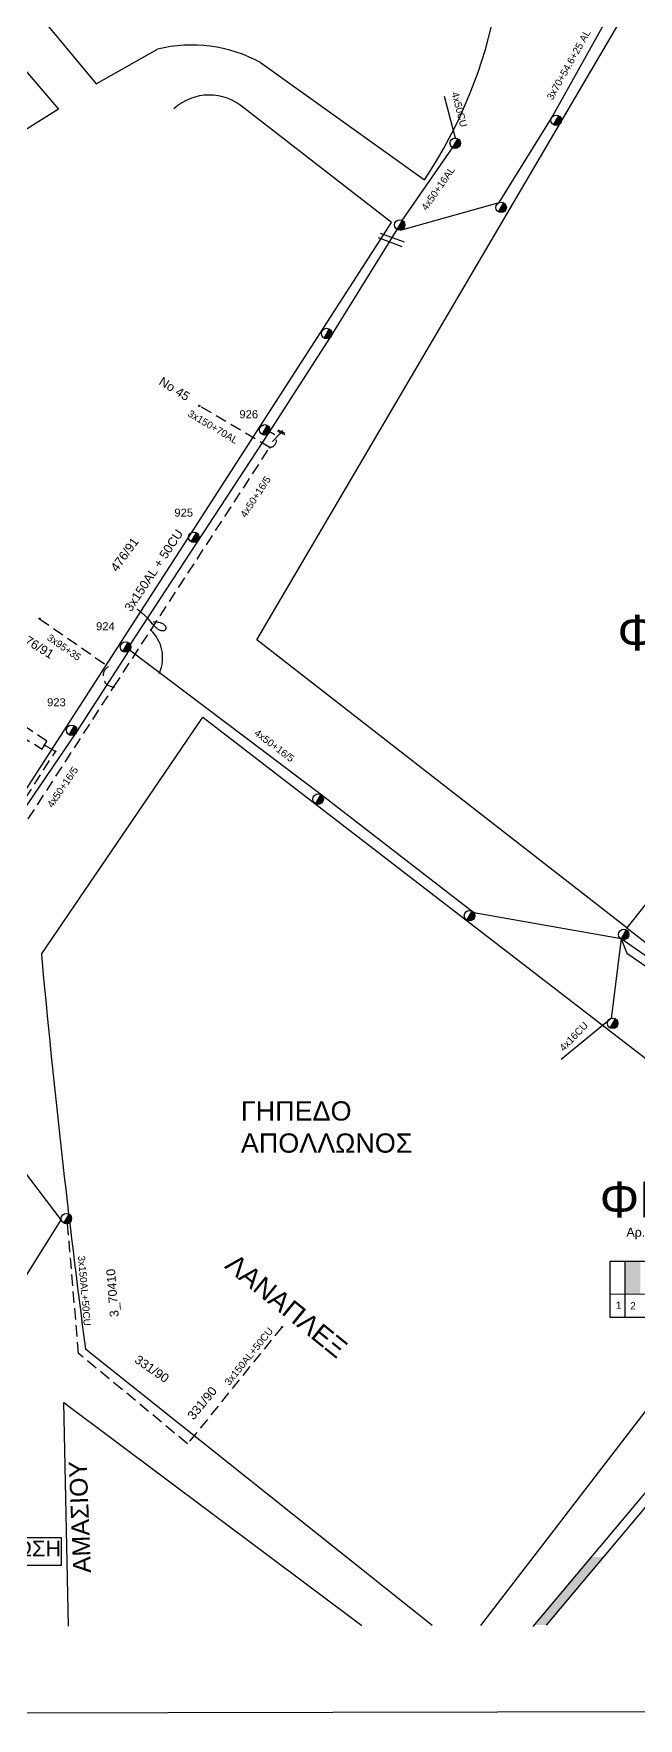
# Model space of a CAD drawing. Header units: millimetres. Extents: x 1421 to 7547, y 822 to 1873.
# Drawn here: x 6036.3 to 6172.1, y 822.2 to 1201.1 of the extents above; entities that cross this region are included whole.
import ezdxf
from ezdxf.enums import TextEntityAlignment as Align

# ---------------------------------------------------------------- set-up
doc = ezdxf.new("R2010")
doc.units = ezdxf.units.MM
doc.linetypes.add('DASHED', pattern=[19.05, 12.7, -6.35])
doc.layers.get('0').update_dxf_attribs({"lineweight": 30})
for name, color, linetype, lineweight in [('3x150+50', 7, 'Continuous', 30), ('4x50+16_5', 7, 'Continuous', 30), ('4x50CU', 7, 'Continuous', 30), ('Pillar OTE', 7, 'Continuous', 30), ('PINAKIDA', 7, 'DASHED', 30), ('TEXT_ΚΑΛΩΔΙΩΝ', 7, 'Continuous', 30), ('Άγνωστα', 7, 'Continuous', 30), ('Γυμνά εναέρια ΧΤ και ΦΟΠ (3Φ)   4x50+16AL', 7, 'Continuous', 30), ('Εναέρια παροχή ΧΤ 4x16', 7, 'SYN_LINE', 30), ('Επιγραφές - Σχήματα', 7, 'Continuous', 30), ('Καλωδια Χ.Τ 3x95+35', 7, 'DASHED', 30), ('Καλώδια ΧΤ   3x150+50CU', 7, 'DASHED', 30), ('Καλώδια ΧΤ   3x150+70AL', 7, 'DASHED', 30), ('Καλώδια ΧΤ   3x150AL+50CU', 7, 'DASHED', 30), ('Στύλος ΦΜ', 7, 'Continuous', 30), ('Στύλος ΦΜ @ 1', 7, 'Continuous', 30), ('Συνδέσεις', 7, 'Continuous', 30), ('Συνεστραμμένα ΧΤ   3x70+54.6+25 AL', 7, 'SYN_LINE', 30), ('Τομή', 7, 'Continuous', 30), ('Υπόβαθρο ΔΕΗ', 7, 'Continuous', 30)]:
    doc.layers.add(name, color=color, linetype=linetype, lineweight=lineweight)
doc.styles.add('arial', font='arial.ttf')
doc.styles.get("Standard").update_dxf_attribs({"font": 'arial.ttf'})
doc.linetypes.add('SYN_LINE', pattern='A,0.5,-0.0001,["/\\/\\/\\/",Standard,S=0.1,R=0,X=0,Y=-0.05],-0.25', length=0.7501)

# ---------------------------------------------------------------- blocks, each defined once
blk = doc.blocks.new('ΥΠΑΡΧΩΝ ΤΣΙΜΕΝΤΕΝΙΟΣ ΣΤΥΛΟΣ')
at = {"layer": 'Στύλος ΦΜ'}
blk.add_hatch(color=7, dxfattribs=at).paths.add_polyline_path([(-1.29, -2.28, 0.574793), (2.62, 0, 0.268822), (1.3, 2.27)])
at = {"layer": 'Στύλος ΦΜ', "color": 7}
blk.add_line((-1.29, -2.28), (1.3, 2.27), dxfattribs=at)
blk.add_circle((0, 0), 2.62, dxfattribs=at)
at = {"layer": 'Στύλος ΦΜ', "flags": 4}
for tag, p in [('ΑΡΙΘΜΟΣ', (-4.68, 8.05)), ('ΤΥΠΟΣ', (-4.91, 3.03))]:
    blk.add_attdef(tag, p, '', height=4, dxfattribs=at)
blk = doc.blocks.new('_ΣΥΝΔΕΣΗ')
at = {"layer": 'Συνδέσεις', "linetype": 'SYN_LINE', "ltscale": 40}
blk.add_hatch(color=256, dxfattribs=at).paths.add_polyline_path([(0.5, 0, 1), (-0.5, 0, 1)])
at = {"layer": 'Συνδέσεις'}
blk.add_circle((0, 0), 0.5, dxfattribs=at)
blk = doc.blocks.new('ΤΟΜΗ')
at = {"layer": 'Τομή', "lineweight": -3, "ltscale": 40}
for p, q in [((-11.4, 1.1), (11.4, 1.1)), ((11.4, -3.6), (-11.4, -3.6))]:
    blk.add_line(p, q, dxfattribs=at)
blk = doc.blocks.new('τομή_')
at = {"layer": 'Επιγραφές - Σχήματα'}
for p, q in [((-1.29, -0.22), (0.13, 0.75)), ((-1.08, -0.46), (0.34, 0.51)), ((-0.66, 0.62), (-0.29, -0.37))]:
    blk.add_line(p, q, dxfattribs=at)

msp = doc.modelspace()

# ---------------------------------------------------------------- hatches: boundary and pattern name
at = {"layer": 'Καλώδια ΧΤ   3x150+50CU', "linetype": 'DASHED', "lineweight": -3, "ltscale": 0.2}
h = msp.add_hatch(color=5, dxfattribs=at)
h.dxf.hatch_style = 1
h.paths.add_polyline_path([(6169.13, 917.68), (6172.57, 917.67), (6172.57, 925.04), (6169.13, 925.04)])
at = {"layer": 'Υπόβαθρο ΔΕΗ', "lineweight": -3}
h = msp.add_hatch(color=256, dxfattribs=at)
h.dxf.hatch_style = 1
h.paths.add_polyline_path([(6164.36, 858.52), (6161.55, 858.52), (6148.69, 843.2), (6151.49, 843.2)])

# ---------------------------------------------------------------- linework, layer by layer
at = {"layer": '3x150+50', "color": 7, "linetype": 'DASHED', "lineweight": -3, "ltscale": 0.2}
msp.add_lwpolyline([(6020.19, 1051.26), (6038.15, 1040.21), (6038.7, 1041.06), (6039.23, 1041.99), (6022.23, 1053.34)], dxfattribs=at)
msp.add_lwpolyline([(6032.47, 1023.5, 0.552078), (6032.31, 1025.87), (6041.15, 1039.66), (6038.7, 1041.06)], format="xyb", dxfattribs=at)
at = {"layer": '4x50+16_5', "color": 6, "lineweight": -3, "ltscale": 0.2}
for points in [[(6057.95, 1063.66), (6089.19, 1111.4), (6102.93, 1132.83), (6117.92, 1157.04)], [(6168.25, 997.5), (6135.18, 1003.37), (6100.75, 1029.98), (6057.81, 1062.42)]]:
    msp.add_lwpolyline(points, dxfattribs=at)
at = {"layer": '4x50+16_5', "color": 5, "lineweight": -3, "ltscale": 0.2}
msp.add_lwpolyline([(6032.31, 1023.99), (6045.84, 1043.89), (6057.81, 1062.42)], dxfattribs=at)
at = {"layer": '4x50CU', "color": 30, "lineweight": -3, "ltscale": 0.2}
msp.add_lwpolyline([(6131.03, 1177.61), (6128.57, 1186.94)], dxfattribs=at)
at = {"layer": 'Pillar OTE', "lineweight": -3, "ltscale": 40}
for points in [[(6165.8, 912.4), (6165.8, 925.04), (6186.09, 925.04), (6186.09, 912.38), (6165.8, 912.4)], [(6169.13, 912.39), (6169.13, 925.04)], [(6165.8, 917.68), (6186.09, 917.66)]]:
    msp.add_lwpolyline(points, dxfattribs=at)
at = {"layer": 'PINAKIDA', "linetype": 'Continuous', "lineweight": -3, "ltscale": 0.2}
msp.add_lwpolyline([(5474.15, 1851.64), (7546.99, 1855.83), (7546.99, 826.44), (5474.15, 822.25)], close=True, dxfattribs=at)
at = {"layer": 'Άγνωστα', "lineweight": -3}
msp.add_lwpolyline([(6063.14, 1068.87), (6063.75, 1068.83), (6064.26, 1068.77), (6064.66, 1068.67), (6064.99, 1068.55), (6065.24, 1068.42), (6065.43, 1068.28), (6065.58, 1068.15), (6065.69, 1068.02), (6065.77, 1067.91), (6065.84, 1067.81), (6065.89, 1067.73), (6065.92, 1067.65), (6065.94, 1067.58), (6065.95, 1067.51), (6065.95, 1067.45), (6065.94, 1067.38), (6065.92, 1067.31), (6065.9, 1067.24), (6065.87, 1067.17), (6065.84, 1067.1), (6065.81, 1067.03), (6065.76, 1066.97), (6065.71, 1066.91), (6065.66, 1066.87), (6065.6, 1066.83), (6065.53, 1066.8), (6065.46, 1066.78), (6065.38, 1066.77), (6065.3, 1066.77), (6065.21, 1066.78), (6065.12, 1066.79), (6065.03, 1066.81), (6064.93, 1066.83), (6064.83, 1066.86), (6064.72, 1066.89), (6064.62, 1066.93), (6064.51, 1066.98), (6064.4, 1067.04), (6064.28, 1067.1), (6064.16, 1067.18), (6064.04, 1067.26), (6063.92, 1067.36), (6063.79, 1067.47), (6063.66, 1067.59), (6063.53, 1067.72), (6063.38, 1067.86), (6063.23, 1068.03), (6063.07, 1068.2), (6062.91, 1068.4), (6062.73, 1068.6), (6062.55, 1068.82), (6062.37, 1069.03), (6062.18, 1069.25), (6062, 1069.46), (6061.82, 1069.66), (6061.64, 1069.85), (6061.47, 1070.02), (6061.31, 1070.18), (6061.15, 1070.32), (6061, 1070.45), (6060.86, 1070.57), (6060.72, 1070.68), (6060.58, 1070.79), (6060.45, 1070.89), (6060.33, 1070.99), (6060.21, 1071.08), (6060.1, 1071.17), (6060, 1071.26), (6059.91, 1071.34), (6059.83, 1071.41), (6059.76, 1071.47), (6059.7, 1071.52), (6059.65, 1071.56), (6059.62, 1071.59), (6059.59, 1071.61), (6059.57, 1071.63), (6059.56, 1071.64), (6059.56, 1071.64), (6059.56, 1071.64), (6059.56, 1071.64)], dxfattribs=at)
at = {"layer": 'Γυμνά εναέρια ΧΤ και ΦΟΠ (3Φ)   4x50+16AL', "color": 30, "lineweight": -3, "ltscale": 0.2}
msp.add_lwpolyline([(6119.08, 1159.09), (6130.39, 1175.41)], dxfattribs=at)
at = {"layer": 'Γυμνά εναέρια ΧΤ και ΦΟΠ (3Φ)   4x50+16AL', "color": 5, "lineweight": -3, "ltscale": 0.2}
msp.add_lwpolyline([(6026.85, 909.5), (6042.47, 934.31), (6025.4, 956.68), (6009.95, 988.36), (6009.95, 988.36)], dxfattribs=at)
at = {"layer": 'Εναέρια παροχή ΧΤ 4x16', "color": 133, "linetype": 'SYN_LINE', "lineweight": -3, "ltscale": 15}
msp.add_lwpolyline([(6168.25, 997.5), (6166, 979.65), (6154.74, 970.43)], dxfattribs=at)
at = {"layer": 'Επιγραφές - Σχήματα', "color": 190, "lineweight": -3}
msp.add_lwpolyline([(6006.98, 856.69), (6042.5, 856.69), (6042.5, 862.86), (6006.98, 862.86)], close=True, dxfattribs=at)
at = {"layer": 'Καλωδια Χ.Τ 3x95+35', "color": 206, "lineweight": -3, "ltscale": 0.2}
msp.add_lwpolyline([(6037.59, 1069.52), (6053.1, 1058.75, 0.779907), (6054.27, 1054.2, -7.895846)], format="xyb", dxfattribs=at)
at = {"layer": 'Καλώδια ΧΤ   3x150+70AL', "color": 173, "lineweight": -3, "ltscale": 0.2}
msp.add_lwpolyline([(6089.3, 1108.03), (6073.47, 1117.4)], dxfattribs=at)
at = {"layer": 'Καλώδια ΧΤ   3x150AL+50CU', "color": 173, "lineweight": -3, "ltscale": 0.2}
msp.add_lwpolyline([(5979.93, 1120.94, 0.764405), (5975.6, 1115.64), (5968.65, 1105.1), (5966.92, 1098.75), (5949.05, 1070.2, 1.282512), (5952.67, 1065.44), (6002.78, 1034.24), (6006.42, 1033.54), (6030.9, 1018.1), (6054.27, 1054.2), (6089.3, 1108.03, 0.954149), (6089.19, 1111.4, 6.629057)], format="xyb", dxfattribs=at)
at = {"layer": 'Καλώδια ΧΤ   3x150AL+50CU', "color": 5, "linetype": 'DASHED', "lineweight": -3, "ltscale": 0.2}
msp.add_lwpolyline([(6092.04, 910.22), (6070.83, 883.97), (6046.35, 904.32), (6043.87, 933.47)], dxfattribs=at)
at = {"layer": 'Συνεστραμμένα ΧΤ   3x70+54.6+25 AL', "color": 30, "lineweight": -3, "ltscale": 20}
msp.add_lwpolyline([(6118.65, 1156.9), (6140.81, 1163.09), (6152.57, 1182.09), (6164.75, 1203.79), (6178.17, 1229.59)], dxfattribs=at)
at = {"layer": 'Συνεστραμμένα ΧΤ   3x70+54.6+25 AL', "color": 6, "lineweight": -3, "ltscale": 20}
msp.add_lwpolyline([(6188.7, 983.27), (6168.25, 997.5)], dxfattribs=at)
at = {"layer": 'Συνεστραμμένα ΧΤ   3x70+54.6+25 AL', "color": 133, "lineweight": -3, "ltscale": 20}
msp.add_lwpolyline([(6168.25, 997.5), (6169.53, 994.34), (6187.12, 982.2), (6189.28, 982.07), (6189.84, 979.37), (6207.34, 966.21), (6212.21, 965.6)], dxfattribs=at)
at = {"layer": 'Υπόβαθρο ΔΕΗ', "lineweight": -3, "ltscale": 0.2}
for points in [[(5988.92, 1263.71), (6050.32, 1189.79), (6064.08, 1197.62)], [(5963.77, 1238.3), (5981.03, 1255.35), (6041.84, 1184.13), (6020.04, 1170.49), (5963.77, 1238.3)], [(6086.36, 1064.77), (6169.01, 1205.58)], [(6087.24, 1194.57), (6124.09, 1168.25)], [(6028.5, 1021.84), (6116.69, 1158.6), (6083.54, 1184.31)], [(6196.85, 1130.52), (6262.37, 1113.05), (6235.74, 1035.24), (6208.37, 1048.82), (6169.56, 1000.01), (6086.36, 1064.77)], [(6091.52, 1111.06), (6089.89, 1109.41)], [(6037.99, 994.08), (6074.3, 1047.37), (6212, 941.16), (6136.63, 843.1)], [(6169.56, 1000.01), (6211.92, 967.03), (6235.74, 1035.24)], [(6125.8, 843.11), (6047.91, 905.23)], [(6044.06, 842.98), (6043.01, 893.27), (6109.98, 843.1)]]:
    msp.add_lwpolyline(points, dxfattribs=at)
at = {"layer": 'Υπόβαθρο ΔΕΗ', "linetype": 'Continuous', "lineweight": -3, "ltscale": 0.2}
for points in [[(6148.45, 842.92), (6198.29, 902.27)], [(6151.49, 843.2), (6201.39, 902.62)]]:
    msp.add_lwpolyline(points, dxfattribs=at)
at = {"layer": 'Υπόβαθρο ΔΕΗ', "lineweight": -3, "ltscale": 0.2}
for centre, radius, start, end in [((6033.93, 1228.05), 108.19, 326.4434, 12.1895), ((6071.71, 1166.03), 32.49, 61.4427, 103.5768), ((6075.73, 1175.58), 11.71, 48.2112, 132.7547), ((8290.95, 1200.66), 2262.42, 185.23902, 187.50331)]:
    msp.add_arc(centre, radius, start, end, dxfattribs=at)
at = {"layer": 'Υπόβαθρο ΔΕΗ', "lineweight": -3}
msp.add_arc((6056.76, 1060.76), 8.48, 336.2498, 46.8303, dxfattribs=at)

# ---------------------------------------------------------------- block references
at = {"layer": 'Στύλος ΦΜ @ 1', "lineweight": -3, "ltscale": 40, "xscale": 0.4499999999998181, "yscale": 0.4499999999998181, "zscale": 0.4499999999998181}
for p in [(6153.65, 1181.61), (6130.97, 1176.44), (6141.29, 1162.02), (6118.5, 1158.07), (6102.08, 1133.66), (6100.17, 1028.95), (6134.18, 1002.74), (6168.83, 998.52), (6166.34, 978.53), (6043.61, 934.62)]:
    msp.add_blockref('ΥΠΑΡΧΩΝ ΤΣΙΜΕΝΤΕΝΙΟΣ ΣΤΥΛΟΣ', p, dxfattribs=at)
at = {"layer": 'Στύλος ΦΜ @ 1', "lineweight": -3, "ltscale": 40}
ref = msp.add_blockref('ΥΠΑΡΧΩΝ ΤΣΙΜΕΝΤΕΝΙΟΣ ΣΤΥΛΟΣ', (6088.17, 1111.99), dxfattribs=dict(at, xscale=0.4499999999998181, yscale=0.4499999999998181, zscale=0.4499999999998181))
ref.add_attrib('ΤΥΠΟΣ', '926', (6082.48, 1114.6), dxfattribs={"layer": 'Στύλος ΦΜ', "height": 1.8, "flags": 4})
ref = msp.add_blockref('ΥΠΑΡΧΩΝ ΤΣΙΜΕΝΤΕΝΙΟΣ ΣΤΥΛΟΣ', (6072.23, 1087.84), dxfattribs=dict(at, xscale=0.4499999999998181, yscale=0.4499999999998181, zscale=0.4499999999998181))
ref.add_attrib('ΤΥΠΟΣ', '925', (6067.87, 1092.48), dxfattribs={"layer": 'Στύλος ΦΜ', "height": 1.8, "flags": 4})
ref = msp.add_blockref('ΥΠΑΡΧΩΝ ΤΣΙΜΕΝΤΕΝΙΟΣ ΣΤΥΛΟΣ', (6056.89, 1063.16), dxfattribs=dict(at, xscale=0.4499999999998181, yscale=0.4499999999998181, zscale=0.4499999999998181))
ref.add_attrib('ΤΥΠΟΣ', '924', (6050.27, 1066.93), dxfattribs={"layer": 'Στύλος ΦΜ', "height": 1.8, "flags": 4})
ref = msp.add_blockref('ΥΠΑΡΧΩΝ ΤΣΙΜΕΝΤΕΝΙΟΣ ΣΤΥΛΟΣ', (6044.8, 1044.44), dxfattribs=dict(at, xscale=0.4499999999998181, yscale=0.4499999999998181, zscale=0.4499999999998181))
ref.add_attrib('ΤΥΠΟΣ', '923', (6039.27, 1049.83), dxfattribs={"layer": 'Στύλος ΦΜ', "height": 1.8, "flags": 4})
at = {"layer": 'Συνδέσεις', "lineweight": -3, "xscale": 0.25, "yscale": 0.25, "zscale": 0.25}
for p in [(6073.47, 1117.4), (6089.3, 1108.03), (6037.59, 1069.52), (6062.56, 1066.95), (6064.52, 1057.35), (6054.27, 1054.2), (6038.7, 1041.06), (6041.15, 1039.66), (6092.04, 910.22)]:
    msp.add_blockref('_ΣΥΝΔΕΣΗ', p, dxfattribs=at)
at = {"layer": 'Τομή', "lineweight": -3, "xscale": 0.2499999999998872, "yscale": 0.2499999999998872, "zscale": 0.2499999999998872, "rotation": 339.3848538021942}
msp.add_blockref('ΤΟΜΗ', (6116.7, 1155), dxfattribs=at)
at = {"layer": 'Υπόβαθρο ΔΕΗ', "lineweight": 0, "ltscale": 0.2, "rotation": 299.7579530802306}
msp.add_blockref('τομή_', (6091.98, 1110.99), dxfattribs=at)

# ---------------------------------------------------------------- texts
at = {"lineweight": -3, "ltscale": 40, "insert": (6082.82, 961), "char_height": 4, "width": 48.6977, "attachment_point": 1, "style": 'arial'}
msp.add_mtext('{\\H1.083x;ΓΗΠΕΔΟ\\PΑΠΟΛΛΩΝΟΣ}', dxfattribs=at)
at = {"lineweight": -3, "ltscale": 40, "attachment_point": 1, "style": 'arial'}
for s, insert, char_height, width, rotation in [('{\\H1.083x;ΛΑΝΑΠΛΕΞ}', (6081.67, 927.05), 4, 48.6977, 320.8691), ('\\pt0;{\\H1.083x;AMAΣΙΟΥ}', (6045.16, 854.82), 3.7, 64.8866, 92.3424)]:
    msp.add_mtext(s, dxfattribs=dict(at, insert=insert, char_height=char_height, width=width, rotation=rotation))
at = {"lineweight": -3, "ltscale": 30, "char_height": 1.63, "width": 11.2573, "attachment_point": 1}
for s, insert in [('1', (6167.05, 915.96)), ('2', (6170.28, 915.82))]:
    msp.add_mtext(s, dxfattribs=dict(at, insert=insert))
at = {"layer": 'TEXT_ΚΑΛΩΔΙΩΝ', "lineweight": -3, "ltscale": 0.2}
for s, rotation, p in [('3x70+54.6+25 AL', 60.7009, (6156.45, 1194.11)), ('4x50CU', 284.7425, (6131.92, 1184.05)), ('4x50+16AL', 55.3015, (6127.11, 1166.28)), ('3x150+70AL', 329.3698, (6076.55, 1112.67)), ('4x50+16/5', 56.8053, (6086.09, 1096.95)), ('3x95+35', 325.2105, (6043.1, 1063.08)), ('4x50+16/5', 322.931, (6090.33, 1040.98)), ('4x50+16/5', 55.7921, (6042.75, 1031.66)), ('4x16CU', 46.114, (6157.59, 975.58)), ('3x150AL+50CU', 274.8615, (6047.66, 918.4)), ('3x150AL+50CU', 51.0628, (6084.59, 903.64))]:
    msp.add_text(s, height=1.6, rotation=rotation, dxfattribs=at).set_placement(p, align=Align.MIDDLE_CENTER)
at = {"layer": 'Επιγραφές - Σχήματα', "color": 190, "lineweight": -3, "insert": (6008.07, 862.18), "char_height": 3.5, "width": 35.1311, "attachment_point": 1}
msp.add_mtext('KOINH ΓΕΙΩΣΗ', dxfattribs=at)
at = {"layer": 'Υπόβαθρο ΔΕΗ', "lineweight": -3, "char_height": 2, "attachment_point": 1}
for s, width, insert, rotation in [('No 45', 13.4847, (6065.27, 1124.04), 328), ('476/91', 13.4847, (6053.36, 1081.09), 54.2582), ('3x150AL + 50CU', 22.994, (6056.48, 1072.04), 56.4589), ('476/91', 13.4847, (6033.78, 1066.62), 328.241), ('3_70410', 13.4847, (6053.39, 912.39), 94.5656), ('331/90', 13.4847, (6059.88, 904.07), 325.412), ('331/90', 13.4847, (6070.62, 890.46), 50.6442)]:
    msp.add_mtext_dynamic_manual_height_columns(s, width=width, gutter_width=12.5, heights=[0], dxfattribs=dict(at, insert=insert, rotation=rotation))
at = {"layer": 'Υπόβαθρο ΔΕΗ', "lineweight": -3, "attachment_point": 1}
for s, insert, char_height in [('ΦΡ-9N', (6167.41, 1070.39), 8), ('ΦΡ-70', (6163.41, 942.91), 8), ('Aρ. Σχ. 3-62988', (6169.43, 932.56), 2)]:
    msp.add_mtext_dynamic_manual_height_columns(s, width=30.8332, gutter_width=12.5, heights=[0], dxfattribs=dict(at, insert=insert, char_height=char_height))

doc.saveas('drawing.dxf')
